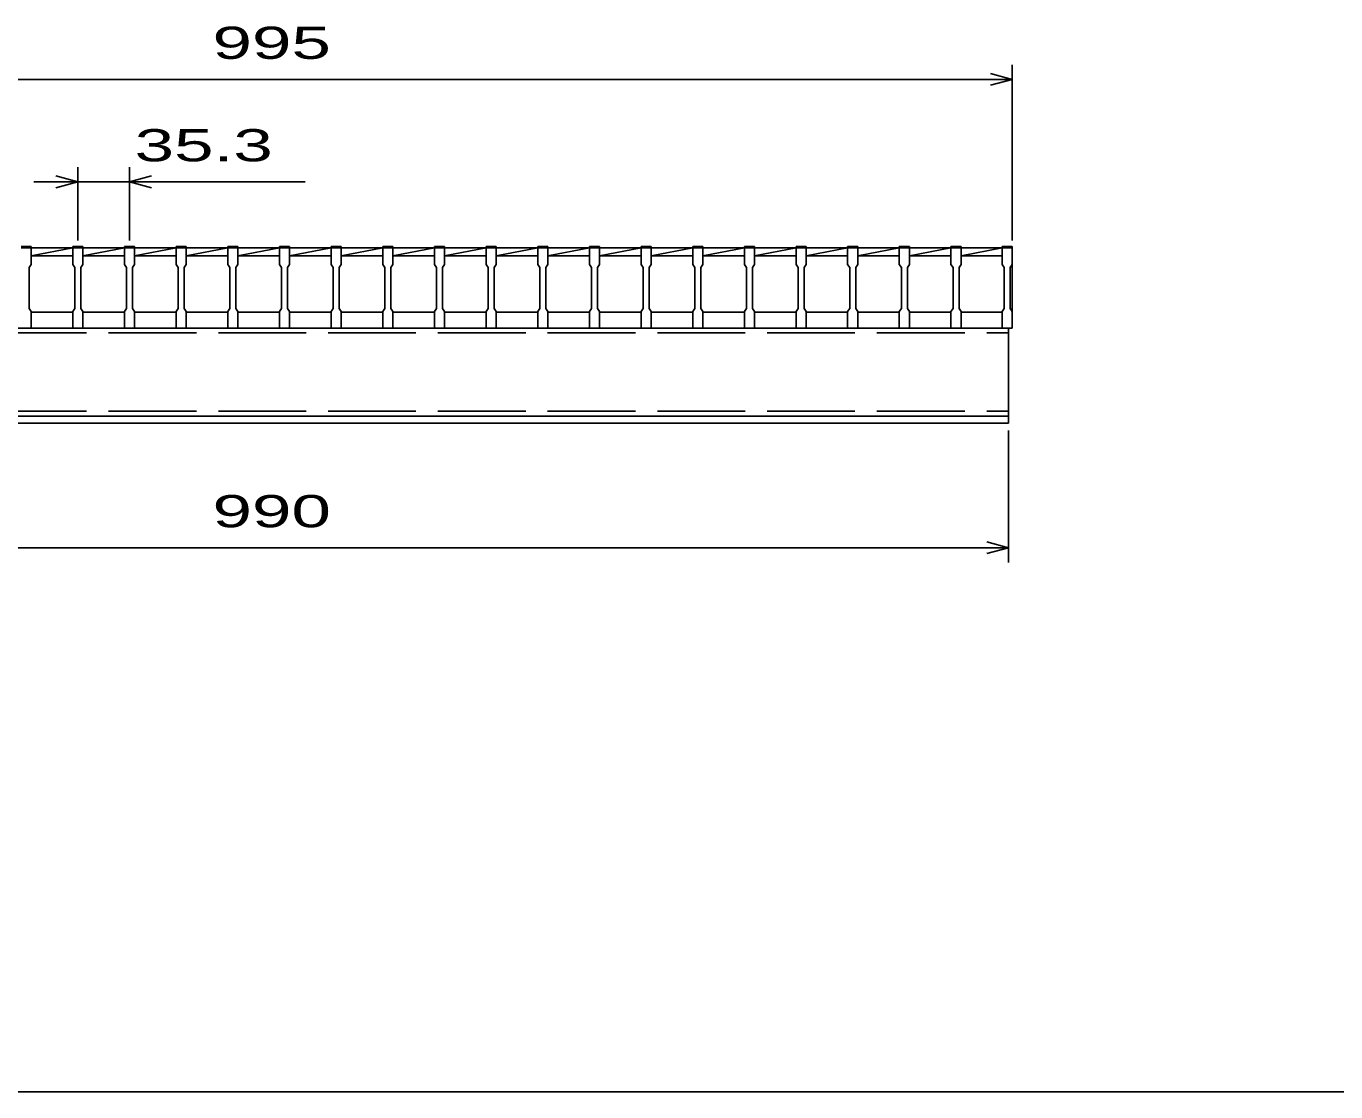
# Model space of a CAD drawing. Units: millimetres, scale not verified. Extents: x -1820 to 1731, y -1282 to 1054.
# Drawn here: x -1121 to -227, y -1146 to -418 of the extents above; entities that cross this region are included whole.
import ezdxf
from ezdxf.enums import TextEntityAlignment as Align

# ---------------------------------------------------------------- set-up
doc = ezdxf.new("R2010")
doc.units = ezdxf.units.MM
doc.header["$LTSCALE"] = 10
doc.linetypes.add('DASHED', pattern=[7.5, 6, -1.5])
for name, color, linetype, lineweight in [('0_2', 150, 'Continuous', 25), ('16', 3, 'Continuous', 25), ('22', 4, 'Continuous', 25)]:
    doc.layers.add(name, color=color, linetype=linetype, lineweight=lineweight)
doc.styles.add('ベクトル', font='')
doc.styles.get('ベクトル').set_extended_font_data('ベクトル')

msp = doc.modelspace()

# ---------------------------------------------------------------- linework, layer by layer
at = {"layer": '0_2'}
msp.add_line((1731, -1146.5), (-1729, -1146.5), dxfattribs=at)
at = {"layer": '16'}
for p, q in [((-1124.85, -569.1), (-1117.85, -569.1)), ((-1117.85, -569.8), (-1124.85, -569.8)), ((-1117.85, -569.1), (-1117.85, -569.8)), ((-1117.85, -581.3), (-1117.85, -569.8)), ((-1117.85, -569.8), (-1089.55, -569.8)), ((-1117.85, -575.3), (-1089.55, -569.8)), ((-1089.55, -569.8), (-1089.55, -569.1)), ((-1089.55, -569.1), (-1082.55, -569.1)), ((-1089.55, -569.8), (-1089.55, -581.3)), ((-1082.55, -569.8), (-1089.55, -569.8)), ((-1082.55, -569.1), (-1082.55, -569.8)), ((-1082.55, -581.3), (-1082.55, -569.8)), ((-1082.55, -569.8), (-1054.25, -569.8)), ((-1082.55, -575.3), (-1054.25, -569.8)), ((-1054.25, -569.8), (-1054.25, -569.1)), ((-1054.25, -569.1), (-1047.25, -569.1)), ((-1054.25, -569.8), (-1054.25, -581.3)), ((-1047.25, -569.8), (-1054.25, -569.8)), ((-1047.25, -569.1), (-1047.25, -569.8)), ((-1047.25, -581.3), (-1047.25, -569.8)), ((-1047.25, -569.8), (-1018.95, -569.8)), ((-1047.25, -575.3), (-1018.95, -569.8)), ((-1018.95, -569.8), (-1018.95, -569.1)), ((-1018.95, -569.1), (-1011.95, -569.1)), ((-1018.95, -569.8), (-1018.95, -581.3)), ((-1011.95, -569.8), (-1018.95, -569.8)), ((-1011.95, -569.1), (-1011.95, -569.8)), ((-1011.95, -581.3), (-1011.95, -569.8)), ((-1011.95, -569.8), (-983.65, -569.8)), ((-1011.95, -575.3), (-983.65, -569.8)), ((-983.65, -569.8), (-983.65, -569.1)), ((-983.65, -569.1), (-976.65, -569.1)), ((-983.65, -569.8), (-983.65, -581.3)), ((-976.65, -569.8), (-983.65, -569.8)), ((-976.65, -569.1), (-976.65, -569.8)), ((-976.65, -581.3), (-976.65, -569.8)), ((-976.65, -569.8), (-948.35, -569.8)), ((-976.65, -575.3), (-948.35, -569.8)), ((-948.35, -569.8), (-948.35, -569.1)), ((-948.35, -569.1), (-941.35, -569.1)), ((-948.35, -569.8), (-948.35, -581.3)), ((-941.35, -569.8), (-948.35, -569.8)), ((-941.35, -569.1), (-941.35, -569.8)), ((-941.35, -581.3), (-941.35, -569.8)), ((-941.35, -569.8), (-913.05, -569.8)), ((-941.35, -575.3), (-913.05, -569.8)), ((-913.05, -569.8), (-913.05, -569.1)), ((-913.05, -569.1), (-906.05, -569.1)), ((-913.05, -569.8), (-913.05, -581.3)), ((-906.05, -569.8), (-913.05, -569.8)), ((-906.05, -569.1), (-906.05, -569.8)), ((-906.05, -581.3), (-906.05, -569.8)), ((-906.05, -569.8), (-877.75, -569.8)), ((-906.05, -575.3), (-877.75, -569.8)), ((-877.75, -569.8), (-877.75, -569.1)), ((-877.75, -569.1), (-870.75, -569.1)), ((-877.75, -569.8), (-877.75, -581.3)), ((-870.75, -569.8), (-877.75, -569.8)), ((-870.75, -569.1), (-870.75, -569.8)), ((-870.75, -581.3), (-870.75, -569.8)), ((-870.75, -569.8), (-842.45, -569.8)), ((-870.75, -575.3), (-842.45, -569.8)), ((-842.45, -569.8), (-842.45, -569.1)), ((-842.45, -569.1), (-835.45, -569.1)), ((-842.45, -569.8), (-842.45, -581.3)), ((-835.45, -569.8), (-842.45, -569.8)), ((-835.45, -569.1), (-835.45, -569.8)), ((-835.45, -581.3), (-835.45, -569.8)), ((-835.45, -569.8), (-807.15, -569.8)), ((-835.45, -575.3), (-807.15, -569.8)), ((-807.15, -569.8), (-807.15, -569.1)), ((-807.15, -569.1), (-800.15, -569.1)), ((-807.15, -569.8), (-807.15, -581.3)), ((-800.15, -569.8), (-807.15, -569.8)), ((-800.15, -569.1), (-800.15, -569.8)), ((-800.15, -581.3), (-800.15, -569.8)), ((-800.15, -569.8), (-771.85, -569.8)), ((-800.15, -575.3), (-771.85, -569.8)), ((-771.85, -569.8), (-771.85, -569.1)), ((-771.85, -569.1), (-764.85, -569.1)), ((-771.85, -569.8), (-771.85, -581.3)), ((-764.85, -569.8), (-771.85, -569.8)), ((-764.85, -569.1), (-764.85, -569.8)), ((-764.85, -581.3), (-764.85, -569.8)), ((-764.85, -569.8), (-736.55, -569.8)), ((-764.85, -575.3), (-736.55, -569.8)), ((-736.55, -569.8), (-736.55, -569.1)), ((-736.55, -569.1), (-729.55, -569.1)), ((-736.55, -569.8), (-736.55, -581.3)), ((-729.55, -569.8), (-736.55, -569.8)), ((-729.55, -569.1), (-729.55, -569.8)), ((-729.55, -581.3), (-729.55, -569.8)), ((-729.55, -569.8), (-701.25, -569.8)), ((-729.55, -575.3), (-701.25, -569.8)), ((-701.25, -569.8), (-701.25, -569.1)), ((-701.25, -569.1), (-694.25, -569.1)), ((-701.25, -569.8), (-701.25, -581.3)), ((-694.25, -569.8), (-701.25, -569.8)), ((-694.25, -569.1), (-694.25, -569.8)), ((-694.25, -581.3), (-694.25, -569.8)), ((-694.25, -569.8), (-665.95, -569.8)), ((-694.25, -575.3), (-665.95, -569.8)), ((-665.95, -569.8), (-665.95, -569.1)), ((-665.95, -569.1), (-658.95, -569.1)), ((-665.95, -569.8), (-665.95, -581.3)), ((-658.95, -569.8), (-665.95, -569.8)), ((-658.95, -569.1), (-658.95, -569.8)), ((-658.95, -581.3), (-658.95, -569.8)), ((-658.95, -569.8), (-630.65, -569.8)), ((-658.95, -575.3), (-630.65, -569.8)), ((-630.65, -569.8), (-630.65, -569.1)), ((-630.65, -569.1), (-623.65, -569.1)), ((-630.65, -569.8), (-630.65, -581.3)), ((-623.65, -569.8), (-630.65, -569.8)), ((-623.65, -569.1), (-623.65, -569.8)), ((-623.65, -581.3), (-623.65, -569.8)), ((-623.65, -569.8), (-595.35, -569.8)), ((-623.65, -575.3), (-595.35, -569.8)), ((-595.35, -569.8), (-595.35, -569.1)), ((-595.35, -569.1), (-588.35, -569.1)), ((-595.35, -569.8), (-595.35, -581.3)), ((-588.35, -569.8), (-595.35, -569.8)), ((-588.35, -569.1), (-588.35, -569.8)), ((-588.35, -581.3), (-588.35, -569.8)), ((-588.35, -569.8), (-560.05, -569.8)), ((-588.35, -575.3), (-560.05, -569.8)), ((-560.05, -569.8), (-560.05, -569.1)), ((-560.05, -569.1), (-553.05, -569.1)), ((-560.05, -569.8), (-560.05, -581.3)), ((-553.05, -569.8), (-560.05, -569.8)), ((-553.05, -569.1), (-553.05, -569.8)), ((-553.05, -581.3), (-553.05, -569.8)), ((-553.05, -569.8), (-524.75, -569.8)), ((-553.05, -575.3), (-524.75, -569.8)), ((-524.75, -569.8), (-524.75, -569.1)), ((-524.75, -569.1), (-517.75, -569.1)), ((-524.75, -569.8), (-524.75, -581.3)), ((-517.75, -569.8), (-524.75, -569.8)), ((-517.75, -569.1), (-517.75, -569.8)), ((-517.75, -581.3), (-517.75, -569.8)), ((-517.75, -569.8), (-489.45, -569.8)), ((-517.75, -575.3), (-489.45, -569.8)), ((-489.45, -569.8), (-489.45, -569.1)), ((-489.45, -569.1), (-482.45, -569.1)), ((-489.45, -569.8), (-489.45, -581.3)), ((-482.45, -569.8), (-489.45, -569.8)), ((-482.45, -569.1), (-482.45, -569.8)), ((-482.45, -581.3), (-482.45, -569.8)), ((-482.45, -569.8), (-454.55, -569.8)), ((-482.45, -575.3), (-454.55, -569.88)), ((-454.55, -569.8), (-454.55, -569.1)), ((-454.55, -569.1), (-447.55, -569.1)), ((-454.55, -569.8), (-454.55, -581.3)), ((-447.55, -569.8), (-454.55, -569.8)), ((-447.55, -569.1), (-447.55, -569.8)), ((-447.55, -581.3), (-447.55, -569.8)), ((-447.55, -613.8), (-447.55, -569.8)), ((-1119.35, -583.3), (-1117.85, -581.3)), ((-1117.85, -575.3), (-1089.55, -575.3)), ((-1089.55, -581.3), (-1088.05, -583.3)), ((-1084.05, -583.3), (-1082.55, -581.3)), ((-1082.55, -575.3), (-1054.25, -575.3)), ((-1054.25, -581.3), (-1052.75, -583.3)), ((-1048.75, -583.3), (-1047.25, -581.3)), ((-1047.25, -575.3), (-1018.95, -575.3)), ((-1018.95, -581.3), (-1017.45, -583.3)), ((-1013.45, -583.3), (-1011.95, -581.3)), ((-1011.95, -575.3), (-983.65, -575.3)), ((-983.65, -581.3), (-982.15, -583.3)), ((-978.15, -583.3), (-976.65, -581.3)), ((-976.65, -575.3), (-948.35, -575.3)), ((-948.35, -581.3), (-946.85, -583.3)), ((-942.85, -583.3), (-941.35, -581.3)), ((-941.35, -575.3), (-913.05, -575.3)), ((-913.05, -581.3), (-911.55, -583.3)), ((-907.55, -583.3), (-906.05, -581.3)), ((-906.05, -575.3), (-877.75, -575.3)), ((-877.75, -581.3), (-876.25, -583.3)), ((-872.25, -583.3), (-870.75, -581.3)), ((-870.75, -575.3), (-842.45, -575.3)), ((-842.45, -581.3), (-840.95, -583.3)), ((-836.95, -583.3), (-835.45, -581.3)), ((-835.45, -575.3), (-807.15, -575.3)), ((-807.15, -581.3), (-805.65, -583.3)), ((-801.65, -583.3), (-800.15, -581.3)), ((-800.15, -575.3), (-771.85, -575.3)), ((-771.85, -581.3), (-770.35, -583.3)), ((-766.35, -583.3), (-764.85, -581.3)), ((-764.85, -575.3), (-736.55, -575.3)), ((-736.55, -581.3), (-735.05, -583.3)), ((-731.05, -583.3), (-729.55, -581.3)), ((-729.55, -575.3), (-701.25, -575.3)), ((-701.25, -581.3), (-699.75, -583.3)), ((-695.75, -583.3), (-694.25, -581.3)), ((-694.25, -575.3), (-665.95, -575.3)), ((-665.95, -581.3), (-664.45, -583.3)), ((-660.45, -583.3), (-658.95, -581.3)), ((-658.95, -575.3), (-630.65, -575.3)), ((-630.65, -581.3), (-629.15, -583.3)), ((-625.15, -583.3), (-623.65, -581.3)), ((-623.65, -575.3), (-595.35, -575.3)), ((-595.35, -581.3), (-593.85, -583.3)), ((-589.85, -583.3), (-588.35, -581.3)), ((-588.35, -575.3), (-560.05, -575.3)), ((-560.05, -581.3), (-558.55, -583.3)), ((-554.55, -583.3), (-553.05, -581.3)), ((-553.05, -575.3), (-524.75, -575.3)), ((-524.75, -581.3), (-523.25, -583.3)), ((-519.25, -583.3), (-517.75, -581.3)), ((-517.75, -575.3), (-489.45, -575.3)), ((-489.45, -581.3), (-487.95, -583.3)), ((-483.95, -583.3), (-482.45, -581.3)), ((-482.45, -575.3), (-454.55, -575.3)), ((-454.55, -581.3), (-453.05, -583.3)), ((-449.05, -583.3), (-447.55, -581.3)), ((-1119.35, -611.3), (-1119.35, -583.3)), ((-1088.05, -583.3), (-1088.05, -611.3)), ((-1084.05, -611.3), (-1084.05, -583.3)), ((-1052.75, -583.3), (-1052.75, -611.3)), ((-1048.75, -611.3), (-1048.75, -583.3)), ((-1017.45, -583.3), (-1017.45, -611.3)), ((-1013.45, -611.3), (-1013.45, -583.3)), ((-982.15, -583.3), (-982.15, -611.3)), ((-978.15, -611.3), (-978.15, -583.3)), ((-946.85, -583.3), (-946.85, -611.3)), ((-942.85, -611.3), (-942.85, -583.3)), ((-911.55, -583.3), (-911.55, -611.3)), ((-907.55, -611.3), (-907.55, -583.3)), ((-876.25, -583.3), (-876.25, -611.3)), ((-872.25, -611.3), (-872.25, -583.3)), ((-840.95, -583.3), (-840.95, -611.3)), ((-836.95, -611.3), (-836.95, -583.3)), ((-805.65, -583.3), (-805.65, -611.3)), ((-801.65, -611.3), (-801.65, -583.3)), ((-770.35, -583.3), (-770.35, -611.3)), ((-766.35, -611.3), (-766.35, -583.3)), ((-735.05, -583.3), (-735.05, -611.3)), ((-731.05, -611.3), (-731.05, -583.3)), ((-699.75, -583.3), (-699.75, -611.3)), ((-695.75, -611.3), (-695.75, -583.3)), ((-664.45, -583.3), (-664.45, -611.3)), ((-660.45, -611.3), (-660.45, -583.3)), ((-629.15, -583.3), (-629.15, -611.3)), ((-625.15, -611.3), (-625.15, -583.3)), ((-593.85, -583.3), (-593.85, -611.3)), ((-589.85, -611.3), (-589.85, -583.3)), ((-558.55, -583.3), (-558.55, -611.3)), ((-554.55, -611.3), (-554.55, -583.3)), ((-523.25, -583.3), (-523.25, -611.3)), ((-519.25, -611.3), (-519.25, -583.3)), ((-487.95, -583.3), (-487.95, -611.3)), ((-483.95, -611.3), (-483.95, -583.3)), ((-453.05, -583.3), (-453.05, -611.3)), ((-449.05, -611.3), (-449.05, -583.3)), ((-1117.85, -613.3), (-1119.35, -611.3)), ((-1117.85, -624.8), (-1117.85, -613.3)), ((-1117.85, -613.8), (-1089.55, -613.8)), ((-1088.05, -611.3), (-1089.55, -613.3)), ((-1089.55, -613.3), (-1089.55, -624.8)), ((-1082.55, -613.3), (-1084.05, -611.3)), ((-1082.55, -624.8), (-1082.55, -613.3)), ((-1082.55, -613.8), (-1054.25, -613.8)), ((-1052.75, -611.3), (-1054.25, -613.3)), ((-1054.25, -613.3), (-1054.25, -624.8)), ((-1047.25, -613.3), (-1048.75, -611.3)), ((-1047.25, -624.8), (-1047.25, -613.3)), ((-1047.25, -613.8), (-1018.95, -613.8)), ((-1017.45, -611.3), (-1018.95, -613.3)), ((-1018.95, -613.3), (-1018.95, -624.8)), ((-1011.95, -613.3), (-1013.45, -611.3)), ((-1011.95, -624.8), (-1011.95, -613.3)), ((-1011.95, -613.8), (-983.65, -613.8)), ((-982.15, -611.3), (-983.65, -613.3)), ((-983.65, -613.3), (-983.65, -624.8)), ((-976.65, -613.3), (-978.15, -611.3)), ((-976.65, -624.8), (-976.65, -613.3)), ((-976.65, -613.8), (-948.35, -613.8)), ((-946.85, -611.3), (-948.35, -613.3)), ((-948.35, -613.3), (-948.35, -624.8)), ((-941.35, -613.3), (-942.85, -611.3)), ((-941.35, -624.8), (-941.35, -613.3)), ((-941.35, -613.8), (-913.05, -613.8)), ((-911.55, -611.3), (-913.05, -613.3)), ((-913.05, -613.3), (-913.05, -624.8)), ((-906.05, -613.3), (-907.55, -611.3)), ((-906.05, -624.8), (-906.05, -613.3)), ((-906.05, -613.8), (-877.75, -613.8)), ((-876.25, -611.3), (-877.75, -613.3)), ((-877.75, -613.3), (-877.75, -624.8)), ((-870.75, -613.3), (-872.25, -611.3)), ((-870.75, -624.8), (-870.75, -613.3)), ((-870.75, -613.8), (-842.45, -613.8)), ((-840.95, -611.3), (-842.45, -613.3)), ((-842.45, -613.3), (-842.45, -624.8)), ((-835.45, -613.3), (-836.95, -611.3)), ((-835.45, -624.8), (-835.45, -613.3)), ((-835.45, -613.8), (-807.15, -613.8)), ((-805.65, -611.3), (-807.15, -613.3)), ((-807.15, -613.3), (-807.15, -624.8)), ((-800.15, -613.3), (-801.65, -611.3)), ((-800.15, -624.8), (-800.15, -613.3)), ((-800.15, -613.8), (-771.85, -613.8)), ((-770.35, -611.3), (-771.85, -613.3)), ((-771.85, -613.3), (-771.85, -624.8)), ((-764.85, -613.3), (-766.35, -611.3)), ((-764.85, -624.8), (-764.85, -613.3)), ((-764.85, -613.8), (-736.55, -613.8)), ((-735.05, -611.3), (-736.55, -613.3)), ((-736.55, -613.3), (-736.55, -624.8)), ((-729.55, -613.3), (-731.05, -611.3)), ((-729.55, -624.8), (-729.55, -613.3)), ((-729.55, -613.8), (-701.25, -613.8)), ((-699.75, -611.3), (-701.25, -613.3)), ((-701.25, -613.3), (-701.25, -624.8)), ((-694.25, -613.3), (-695.75, -611.3)), ((-694.25, -624.8), (-694.25, -613.3)), ((-694.25, -613.8), (-665.95, -613.8)), ((-664.45, -611.3), (-665.95, -613.3)), ((-665.95, -613.3), (-665.95, -624.8)), ((-658.95, -613.3), (-660.45, -611.3)), ((-658.95, -624.8), (-658.95, -613.3)), ((-658.95, -613.8), (-630.65, -613.8)), ((-629.15, -611.3), (-630.65, -613.3)), ((-630.65, -613.3), (-630.65, -624.8)), ((-623.65, -613.3), (-625.15, -611.3)), ((-623.65, -624.8), (-623.65, -613.3)), ((-623.65, -613.8), (-595.35, -613.8)), ((-593.85, -611.3), (-595.35, -613.3)), ((-595.35, -613.3), (-595.35, -624.8)), ((-588.35, -613.3), (-589.85, -611.3)), ((-588.35, -624.8), (-588.35, -613.3)), ((-588.35, -613.8), (-560.05, -613.8)), ((-558.55, -611.3), (-560.05, -613.3)), ((-560.05, -613.3), (-560.05, -624.8)), ((-553.05, -613.3), (-554.55, -611.3)), ((-553.05, -624.8), (-553.05, -613.3)), ((-553.05, -613.8), (-524.75, -613.8)), ((-523.25, -611.3), (-524.75, -613.3)), ((-524.75, -613.3), (-524.75, -624.8)), ((-517.75, -613.3), (-519.25, -611.3)), ((-517.75, -624.8), (-517.75, -613.3)), ((-517.75, -613.8), (-489.45, -613.8)), ((-487.95, -611.3), (-489.45, -613.3)), ((-489.45, -613.3), (-489.45, -624.8)), ((-482.45, -613.3), (-483.95, -611.3)), ((-482.45, -624.8), (-482.45, -613.3)), ((-482.45, -613.8), (-454.55, -613.8)), ((-453.05, -611.3), (-454.55, -613.3)), ((-454.55, -613.3), (-454.55, -624.8)), ((-447.55, -613.3), (-449.05, -611.3)), ((-447.55, -624.8), (-447.55, -613.3)), ((-1440.05, -624.8), (-450.05, -624.8)), ((-1124.85, -624.8), (-1117.85, -624.8)), ((-1089.55, -624.8), (-1082.55, -624.8)), ((-1054.25, -624.8), (-1047.25, -624.8)), ((-1018.95, -624.8), (-1011.95, -624.8)), ((-983.65, -624.8), (-976.65, -624.8)), ((-948.35, -624.8), (-941.35, -624.8)), ((-913.05, -624.8), (-906.05, -624.8)), ((-877.75, -624.8), (-870.75, -624.8)), ((-842.45, -624.8), (-835.45, -624.8)), ((-807.15, -624.8), (-800.15, -624.8)), ((-771.85, -624.8), (-764.85, -624.8)), ((-736.55, -624.8), (-729.55, -624.8)), ((-701.25, -624.8), (-694.25, -624.8)), ((-665.95, -624.8), (-658.95, -624.8)), ((-630.65, -624.8), (-623.65, -624.8)), ((-595.35, -624.8), (-588.35, -624.8)), ((-560.05, -624.8), (-553.05, -624.8)), ((-524.75, -624.8), (-517.75, -624.8)), ((-489.45, -624.8), (-482.45, -624.8)), ((-454.55, -624.8), (-447.55, -624.8)), ((-450.05, -684.8), (-450.05, -624.8)), ((-1440.05, -684.8), (-450.05, -684.8)), ((-1440.05, -684.8), (-450.05, -684.8)), ((-450.05, -689.8), (-450.05, -684.8)), ((-1440.05, -689.8), (-450.05, -689.8))]:
    msp.add_line(p, q, dxfattribs=at)
at = {"layer": '16', "linetype": 'DASHED'}
for p, q in [((-1440.05, -628), (-450.05, -628)), ((-1440.05, -681.6), (-450.05, -681.6))]:
    msp.add_line(p, q, dxfattribs=at)
at = {"layer": '22'}
for p, q in [((-447.55, -564.8), (-447.55, -444.8)), ((-1442.55, -454.8), (-447.55, -454.8)), ((-447.55, -454.8), (-462.55, -450.8)), ((-462.55, -458.8), (-447.55, -454.8)), ((-1086.05, -564.8), (-1086.05, -514.8)), ((-1050.75, -514.8), (-1050.75, -564.8)), ((-1086.05, -524.8), (-1116.05, -524.8)), ((-1086.05, -524.8), (-1101.05, -520.8)), ((-1101.05, -528.8), (-1086.05, -524.8)), ((-1086.05, -524.8), (-1050.75, -524.8)), ((-1050.75, -524.8), (-1035.75, -520.8)), ((-1035.75, -528.8), (-1050.75, -524.8)), ((-1050.75, -524.8), (-930.75, -524.8)), ((-450.05, -784.8), (-450.05, -694.8)), ((-1440.05, -774.8), (-450.05, -774.8)), ((-450.05, -774.8), (-465.05, -770.8)), ((-465.05, -778.8), (-450.05, -774.8))]:
    msp.add_line(p, q, dxfattribs=at)

# ---------------------------------------------------------------- texts
at = {"layer": '22', "color": 2, "style": 'ベクトル', "width": 1.65}
for s, p in [(' 995 ', (-1007.55, -429.8)), (' 35.3 ', (-1060.75, -499.8)), (' 990 ', (-1007.55, -749.8))]:
    msp.add_text(s, height=21.99, dxfattribs=at).set_placement(p, align=Align.MIDDLE_LEFT)

doc.saveas('drawing.dxf')
